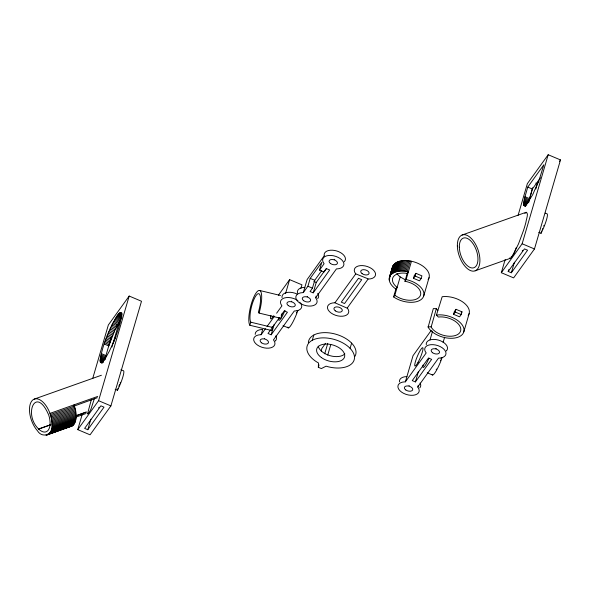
<?xml version="1.0" encoding="UTF-8"?>
<svg xmlns="http://www.w3.org/2000/svg" width="590" height="590" viewBox="0 0 590 590"><rect width="100%" height="100%" fill="white"/><g stroke="black" fill="none" stroke-linecap="round" stroke-linejoin="round"><path stroke-width="0.89" d="M52.053 425.036L51.588 419.335L49.973 413.391A19.057 9.875 70.4 0 0 31.631 401.222A19.057 9.875 70.4 0 0 37.458 430.766C42.369 439.026 53.749 434.24 52.053 425.036L76.132 416.481L75.668 410.788L74.052 404.843M411.466 261.237L406.112 279.549A19.057 10.878 16.3 0 1 422.75 297.898A19.057 10.878 16.3 0 1 393.596 296.932L395.897 289.078C392.195 286.526 388.198 282.241 389.437 277.366L392.498 266.901C395.507 259.799 405.057 259.947 411.466 261.237A19.057 10.878 16.3 0 1 428.104 279.579M392.247 269.033L392.498 266.901M100.108 360.748C101.834 347.834 106.864 335.459 112.506 323.777C113.722 322.332 119.8 308.002 121.57 314.566C119.836 327.48 114.807 339.855 109.172 351.537C107.955 352.99 101.871 367.319 100.108 360.748L103.169 362.039M523.677 203.816L524.665 197.82L527.77 187.082L543.855 164.75L539.26 179.633L532.74 194.604L526.523 204.487L524.422 205.785L523.677 203.816L526.73 205.106M70.136 426.673C74.746 425.921 76.081 420.456 76.132 416.481M318.843 364.627L318.349 367.305L321.366 368.573L326.093 366.169L326.668 366.353A24.5 13.983 16.3 0 0 353.904 354.207A24.5 13.983 16.3 0 0 316.852 338.579A24.5 13.983 16.3 0 0 317.981 362.688L318.489 362.961L318.349 367.305L318.858 365.557M321.292 351.227L321.786 348.55L325.54 343.336M101.391 353.631L105.979 355.564L105.02 359.686L100.433 357.754M540.396 177.856L532.357 189.021L528.588 202.754L524.001 200.821M92.667 378.618L108.353 324.972L129.188 296.047L141.497 301.247L110.898 405.898L90.071 434.823L77.755 429.631L82.128 414.682M105.204 358.027L111.377 336.92M94.378 398.611L90.956 409.158A9.956 1.615 -67.1 0 1 87.497 413.966L91.339 399.651M87.77 429.712L104.017 407.144L100.883 405.817L84.628 428.384L87.77 429.712L90.853 419.158M111.945 347.038L118.369 325.053L119.947 322.87M77.755 429.631L98.582 400.706L129.188 296.047M115.175 389.282L117.44 390.241L117.897 388.685M300.841 303.489A10.952 6.254 16.3 0 1 294.823 310.982L294.285 310.989L273.458 339.906L273.738 340.26A10.952 6.254 16.3 0 1 268.885 348.137A10.952 6.254 16.3 0 1 254.496 342.075A10.952 6.254 16.3 0 1 260.603 334.722L261.141 334.714L262.675 329.486L262.137 329.493A10.952 6.254 16.3 0 0 255.19 334.36M270.64 329.832L268.015 333.475L271.157 334.796L274.217 324.33M285.538 293.584L289.624 279.631L301.933 284.822L300.915 288.311M316.129 296.069L315.901 298.164A10.952 6.254 16.3 0 1 311.041 306.04A10.952 6.254 16.3 0 1 296.652 299.971A10.952 6.254 16.3 0 1 302.766 292.625L303.304 292.618L307.125 279.535L324.22 255.802M303.304 292.618L307.906 286.224L310.2 278.377L321.823 262.24L319.522 270.087L324.065 272.005L326.543 268.649L329.685 269.969L313.202 292.861L310.06 291.534L312.442 288.141L314.736 280.287L321.602 270.751M313.202 292.861L316.247 282.44L326.351 268.413M312.294 340.26L313.821 335.024M324.707 353.816L327.767 343.351M327.723 355.092L330.784 344.626M350.099 348.358L351.625 343.122M389.275 278.06L392.741 266.23M389.186 278.768L393.058 265.581M389.186 279.505L390.204 276.009M389.437 277.366L393.456 264.969M389.26 280.243L389.769 278.502M390.396 275.434L393.921 264.386M390.86 274.852L394.467 263.833M391.406 274.298L392.018 273.782L395.079 263.317M392.018 273.782L392.697 273.31L395.757 262.845M392.697 273.31L393.434 272.875L396.495 262.41M393.434 272.875L394.238 272.477L397.299 262.012M394.238 272.477L395.101 272.13L398.162 261.665M395.101 272.13L396.015 271.828L399.076 261.363M396.015 271.828L396.981 271.57L400.042 261.105M396.981 271.57L397.999 271.356L401.06 260.891M397.999 271.356L399.047 271.201L402.107 260.728M399.047 271.201L400.138 271.083L403.199 260.618M400.138 271.083L401.266 271.024L404.327 260.559M393.596 296.932L394.828 295.221L400.19 276.902A15.731 8.975 16.3 0 1 396.856 273.435M401.266 271.024L402.417 271.017L405.477 260.551M402.417 271.017L403.59 271.053L406.65 260.588M403.59 271.053L404.777 271.142L407.838 260.677M404.777 271.142L405.979 271.282L409.04 260.817M405.979 271.282L407.196 271.466L410.257 261.001M394.828 295.221L394.909 295.28A15.738 8.983 16.3 0 0 419.733 296.623A15.738 8.983 16.3 0 0 404.991 281.283L407.174 273.413L408.405 271.702L407.196 271.466M413.465 278.318L414.261 275.596L415.898 273.318L421.909 275.855L421.113 278.576L419.475 280.847L413.465 278.318L415.102 276.039L415.898 273.318M423.709 295.966L429.063 277.647M418.207 385.292L417.978 387.394A10.952 6.254 16.3 0 1 413.125 395.271A10.952 6.254 16.3 0 1 398.729 389.201A10.952 6.254 16.3 0 1 404.843 381.848L405.382 381.848L413.029 355.682L431.187 330.466M468.895 314.3A19.057 10.878 16.3 0 0 462.206 301.601A19.057 10.878 16.3 0 0 442.183 296.711L436.445 315.09L436.829 315.031A19.057 10.878 16.3 0 1 462.25 324.994A19.057 10.878 16.3 0 1 452.707 338.254A19.057 10.878 16.3 0 1 428.119 327.126L433.34 308.555L436.497 308.718A15.738 8.983 16.3 0 0 437.817 310.598M436.445 315.09L438.341 317.044A15.738 8.983 16.3 0 1 459.337 325.274A15.738 8.983 16.3 0 1 451.453 336.219A15.738 8.983 16.3 0 1 431.143 327.03L436.386 308.504M415.397 381.929L431.651 359.362L428.51 358.034L412.255 380.602L415.397 381.929L418.457 371.464M430.036 339.84L432.588 331.123M443.112 342.421L444.646 337.185M453.54 314.3L454.337 311.579L455.974 309.3L461.985 311.837L461.188 314.558L459.551 316.83L453.54 314.3L455.178 312.022L455.974 309.3M463.777 331.949L469.139 313.629M518.079 215.394L527.357 183.66L548.184 154.735L560.5 159.927L534.466 248.965L513.632 277.89L501.323 272.698L505.188 259.475M508.197 271.459L524.451 248.884L527.585 250.212L511.338 272.779L508.197 271.459L508.713 269.696M528.817 200.932L532.689 187.709M516.154 247.807L514.524 252.225A9.956 1.615 -67.1 0 1 511.065 257.034M511.338 272.779L514.428 262.203M535.823 189.029L537.372 183.741L538.943 181.558M501.323 272.698L522.15 243.773L548.184 154.735M538.744 232.349L541.008 233.308L541.686 230.97M116.709 316.506L121.297 318.438L114.571 330.946L108.789 345.947L104.201 344.014M272.226 326.698A15.075 4.042 -76.4 0 0 272.558 327.443L271.577 330.503L249.813 325.252L250.794 322.192A15.075 4.042 -76.4 0 1 252.306 303.813A15.075 4.042 -76.4 0 1 259.57 294.255A15.075 4.042 -76.4 0 1 258.383 312.213L259.069 313.076L280.833 318.327A18.393 4.934 -76.4 0 0 282.05 313.696M113.214 343.387L115.891 336.447M117.44 390.241L117.624 389.879A14.079 2.286 -67.1 0 0 123.244 370.668L120.891 369.731M541.008 233.308L541.192 232.947A14.079 2.286 -67.1 0 0 546.812 213.735L545.212 213.123M278.406 295.207L289.624 279.631M261.141 334.714L265.411 328.785M267.019 326.558L274.49 316.174M276.629 313.209L281.968 305.797L281.688 305.443A10.952 6.254 16.3 0 1 284.387 297.972A10.952 6.254 16.3 0 1 297.913 300.605M271.688 328.379L279.549 317.457M281.128 315.274L284.269 310.908L287.411 312.228L271.157 334.796M319.522 270.087L324.131 263.693L323.851 263.346A10.952 6.254 16.3 0 1 328.704 255.47A10.952 6.254 16.3 0 1 343.092 261.532A10.952 6.254 16.3 0 1 336.986 268.885L336.447 268.885L315.613 297.81M334.943 302.788L347.54 308.334A10.952 6.254 16.3 0 1 342.687 316.211A10.952 6.254 16.3 0 1 328.298 310.141A10.952 6.254 16.3 0 1 334.405 302.788L334.943 302.788L355.77 273.863L355.49 273.509A10.952 6.254 16.3 0 1 360.343 265.633A10.952 6.254 16.3 0 1 374.739 271.702A10.952 6.254 16.3 0 1 368.625 279.048L355.77 273.863M347.259 307.98L368.086 279.055M395.897 289.078L397.129 287.367A15.731 8.975 16.3 0 1 393.412 276.71A15.731 8.975 16.3 0 1 407.174 273.413M404.88 281.26L406.112 279.549M559.431 161.409L560.5 159.927M405.382 381.848L426.209 352.923L425.928 352.569A10.952 6.254 16.3 0 1 430.781 344.693A10.952 6.254 16.3 0 1 445.17 350.762A10.952 6.254 16.3 0 1 439.063 358.108L438.525 358.115L417.698 387.04M461.166 312.973L461.985 311.837M525.631 212.673C529.437 211.685 526.022 220.077 525.941 222.15A37.849 6.143 -67.1 0 1 523.514 230.439L518.529 243.825L512.953 255.153A13.548 2.198 -67.1 0 1 511.228 257.55L510.247 258.354L475.164 270.81M462.095 235.019L526.25 212.23M34.242 399.106L101.406 375.255M49.973 413.391L97.697 396.443M73.662 406.252L97.328 397.726M50.379 414.571L74.458 406.023M50.747 415.758L74.827 407.211M51.072 416.953L75.151 408.405M51.352 418.148L75.431 409.6M51.588 419.335L75.668 410.788M51.773 420.515L75.852 411.968M51.92 421.68L75.992 413.133M52.008 422.824L76.088 414.276M52.053 423.945L76.132 415.397M38.63 428.996L38.697 429.055A15.731 8.157 70.4 0 0 48.328 430.036A15.731 8.157 70.4 0 0 48.741 415.102C35.806 384.739 23.15 414.357 38.63 428.996L50.784 424.675M75.963 415.736L86.383 412.034L75.439 416.009M38.697 429.055L50.733 424.785M75.889 417.123L86.022 413.524M52.001 426.091L76.081 417.536M51.905 427.108L75.977 418.553M51.758 428.082L75.83 419.527M51.559 429.004L75.638 420.456M51.323 429.881L75.402 421.326M51.035 430.7L75.114 422.145M50.711 431.46L74.783 422.912M50.334 432.16L74.414 423.605M49.921 432.795L74.001 424.24M49.471 433.355L73.551 424.807M52.451 432.477L55.032 431.563M61.05 429.424L65.35 427.898M48.985 433.856L73.057 425.301M46.256 434.963L69.473 426.718M46.057 435.221L72.533 425.729M46.699 435.103L71.98 426.076M510.247 258.354L509.413 258.051M427.986 326.875L431.032 326.823M304.831 287.389L304.293 287.389A10.952 6.254 16.3 0 0 297.478 293.127M406.908 376.612L406.37 376.619A10.952 6.254 16.3 0 0 399.474 381.922M259.6 290.457L280.486 295.494M250.794 322.192L272.558 327.443M405.426 279.896L400.19 276.902M535.801 183.077L537.372 183.741M527.77 187.082L532.357 189.021M524.96 196.699L529.547 198.638M524.665 197.82L529.252 199.752M524.399 198.882L528.987 200.821M524.178 199.885L528.765 201.817M523.854 201.684L527.681 203.292M523.75 202.473L526.811 203.764M523.691 203.181L526.752 204.472M523.699 204.361L525.992 205.327M523.758 204.826L525.292 205.468M523.861 205.202L525.395 205.844M524.009 205.482L525.543 206.131M524.193 205.681L525.727 206.323M522.15 243.773L534.466 248.965M415.102 276.039L421.113 278.576M455.178 312.022L461.188 314.558M310.2 278.377L314.736 280.287M313.895 281.452L316.247 282.44M307.906 286.224L312.442 288.141M427.278 372.806L432.566 375.034M283.045 325.673L288.326 327.9M120.559 312.589L122.093 313.238M120.264 312.671L121.791 313.32M119.925 312.848L121.452 313.489M119.556 313.106L121.85 314.072M119.151 313.46L122.211 314.75M118.715 313.902L121.776 315.193M118.258 314.426L122.078 316.041M117.764 315.038L121.584 316.653M117.248 315.731L121.835 317.671M116.149 317.346L120.736 319.286M115.574 318.268L120.161 320.2M114.984 319.249L119.571 321.189M114.372 320.304L118.966 322.236M113.759 321.41L118.347 323.342M113.133 322.568L117.72 324.507M116.805 324.389L118.369 325.053M112.506 323.777L117.093 325.717M111.871 325.038L116.459 326.971M111.237 326.329L115.824 328.261M110.61 327.656L115.198 329.589M109.983 329.006L114.571 330.946M109.364 330.385L113.951 332.318M108.759 331.772L113.346 333.711M108.169 333.173L112.756 335.113M107.594 334.582L112.181 336.514M107.033 335.983L111.621 337.915M106.502 337.377L111.09 339.309M105.986 338.756L110.573 340.688M105.499 340.113L110.087 342.053M105.035 341.448L109.622 343.38M104.607 342.753L109.194 344.685M101.097 354.752L105.684 356.685M100.831 355.814L105.426 357.754M100.61 356.817L105.204 358.75M100.285 358.617L104.113 360.225M100.189 359.406L103.243 360.697M100.123 360.114L103.184 361.405M100.13 361.294L103.191 362.584M100.189 361.759L101.723 362.4M100.3 362.135L101.827 362.776M100.44 362.415L102.159 363.256M98.582 400.706L110.898 405.898M543.987 225.373A10.753 1.748 -67.1 0 1 543.737 226.022M542.653 228.61A10.753 1.748 -67.1 0 1 542.365 229.244M522.74 250.344A6.638 1.077 -67.1 0 1 522.202 250.993M524.879 213.499A13.548 2.198 -67.1 0 1 525.27 213.034M99.179 407.277A6.638 1.077 -67.1 0 1 98.633 407.926M120.419 382.305A10.753 1.748 -67.1 0 1 120.168 382.947M119.637 384.252A10.753 1.748 -67.1 0 1 119.364 384.894M119.084 385.543A10.753 1.748 -67.1 0 1 118.797 386.17M271.577 330.503A18.393 4.934 -76.4 0 1 271.363 330.083M249.813 325.252A18.393 4.934 -76.4 0 1 251.657 302.825A18.393 4.934 -76.4 0 1 260.522 291.158A18.393 4.934 -76.4 0 1 259.069 313.076M297.884 310.429A14.079 2.286 -67.1 0 1 291.681 324.175A14.079 2.286 -67.1 0 1 287.883 327.044M275.84 335.902A10.952 6.254 16.3 0 1 275.803 340.423M275.537 340.762A10.952 6.254 16.3 0 1 275.228 341.079M273.509 315.724A9.956 1.615 -67.1 0 1 270.935 315.407M299.801 302.191A10.952 6.254 16.3 0 1 300.192 302.618M282.027 297.581A10.952 6.254 16.3 0 1 297.08 294.026M291.784 301.328A4.314 2.463 16.3 0 1 291.519 301.239M285.022 310.37A10.753 1.748 -67.1 0 1 280.324 319.315A10.753 1.748 -67.1 0 1 278.731 318.349M278.805 317.944A10.753 1.748 -67.1 0 1 278.893 317.501M297.242 310.465A10.753 1.748 -67.1 0 1 297.05 311.055M296.63 312.28A10.753 1.748 -67.1 0 1 296.401 312.914M264.718 338.446A4.314 2.463 16.3 0 1 264.46 338.35M468.578 314.949A19.057 10.878 16.3 0 1 468.18 315.562M344.84 353.867A14.477 8.26 16.3 0 1 329.943 355.667A14.477 8.26 16.3 0 1 318.231 346.175M308.364 342.613A24.5 13.983 16.3 0 1 336.175 334.309A24.5 13.983 16.3 0 1 354.974 356.316M324.19 255.485A10.952 6.254 16.3 0 1 336.927 251.03A10.952 6.254 16.3 0 1 344.184 261.768M334.759 259.438A4.314 2.463 16.3 0 1 334.213 259.312M317.737 293.37A10.952 6.254 16.3 0 1 317.693 298.665M307.692 296.593A4.314 2.463 16.3 0 1 307.147 296.438M442.124 357.555A14.079 2.286 -67.1 0 1 436.099 370.999A14.079 2.286 -67.1 0 1 432.16 374.451M420.08 383.035A10.952 6.254 16.3 0 1 419.778 387.888M426.268 344.707A10.952 6.254 16.3 0 1 438.318 340.054A10.952 6.254 16.3 0 1 446.844 350.342M446.571 350.681A10.952 6.254 16.3 0 1 446.261 350.998M436.298 348.535A4.314 2.463 16.3 0 1 435.759 348.366M428.996 358.152A10.753 1.748 -67.1 0 1 424.343 366.715A10.753 1.748 -67.1 0 1 423.045 365.07M441.291 358.182A10.753 1.748 -67.1 0 1 441.084 358.794M440.642 360.048A10.753 1.748 -67.1 0 1 440.398 360.682M436.467 369.023A10.753 1.748 -67.1 0 1 436.194 369.473M409.224 385.668A4.314 2.463 16.3 0 1 408.959 385.58M358.469 278.31L341.3 302.161L344.56 303.533L361.729 279.682L358.469 278.31M457.353 245.978A19.057 9.875 70.4 0 0 474.552 271.009A19.057 9.875 70.4 0 0 473.984 241.76A19.057 9.875 70.4 0 0 457.353 245.978M459.315 247.188A15.738 8.157 70.4 0 0 473.519 267.86A15.738 8.157 70.4 0 0 473.055 243.7A15.738 8.157 70.4 0 0 459.315 247.188M288.311 305.598A4.314 2.463 16.3 0 0 295.221 305.554A4.314 2.463 16.3 0 0 289.801 301.593A4.314 2.463 16.3 0 0 288.311 305.598M261.518 342.805A4.314 2.463 16.3 0 0 268.428 342.761A4.314 2.463 16.3 0 0 263 338.8A4.314 2.463 16.3 0 0 261.518 342.805M321.41 357.577A14.477 8.26 16.3 0 0 344.479 357.223A14.477 8.26 16.3 0 0 326.078 344.044A14.477 8.26 16.3 0 0 321.41 357.577M303.673 300.708A4.314 2.463 16.3 0 0 310.583 300.664A4.314 2.463 16.3 0 0 305.163 296.704A4.314 2.463 16.3 0 0 303.673 300.708M330.474 263.501A4.314 2.463 16.3 0 0 337.384 263.457A4.314 2.463 16.3 0 0 331.956 259.489A4.314 2.463 16.3 0 0 330.474 263.501M432.551 352.724A4.314 2.463 16.3 0 0 439.462 352.68A4.314 2.463 16.3 0 0 434.041 348.719A4.314 2.463 16.3 0 0 432.551 352.724M418.015 362.385A9.956 1.615 -67.1 0 0 422.816 347.731A9.956 1.615 -67.1 0 0 415.788 360.468A9.956 1.615 -67.1 0 0 418.015 362.385M405.758 389.938A4.314 2.463 16.3 0 0 412.668 389.894A4.314 2.463 16.3 0 0 407.24 385.934A4.314 2.463 16.3 0 0 405.758 389.938M335.319 310.878A4.314 2.463 16.3 0 0 342.23 310.834A4.314 2.463 16.3 0 0 336.802 306.874A4.314 2.463 16.3 0 0 335.319 310.878M362.113 273.664A4.314 2.463 16.3 0 0 369.023 273.62A4.314 2.463 16.3 0 0 363.602 269.659A4.314 2.463 16.3 0 0 362.113 273.664"/></g></svg>
